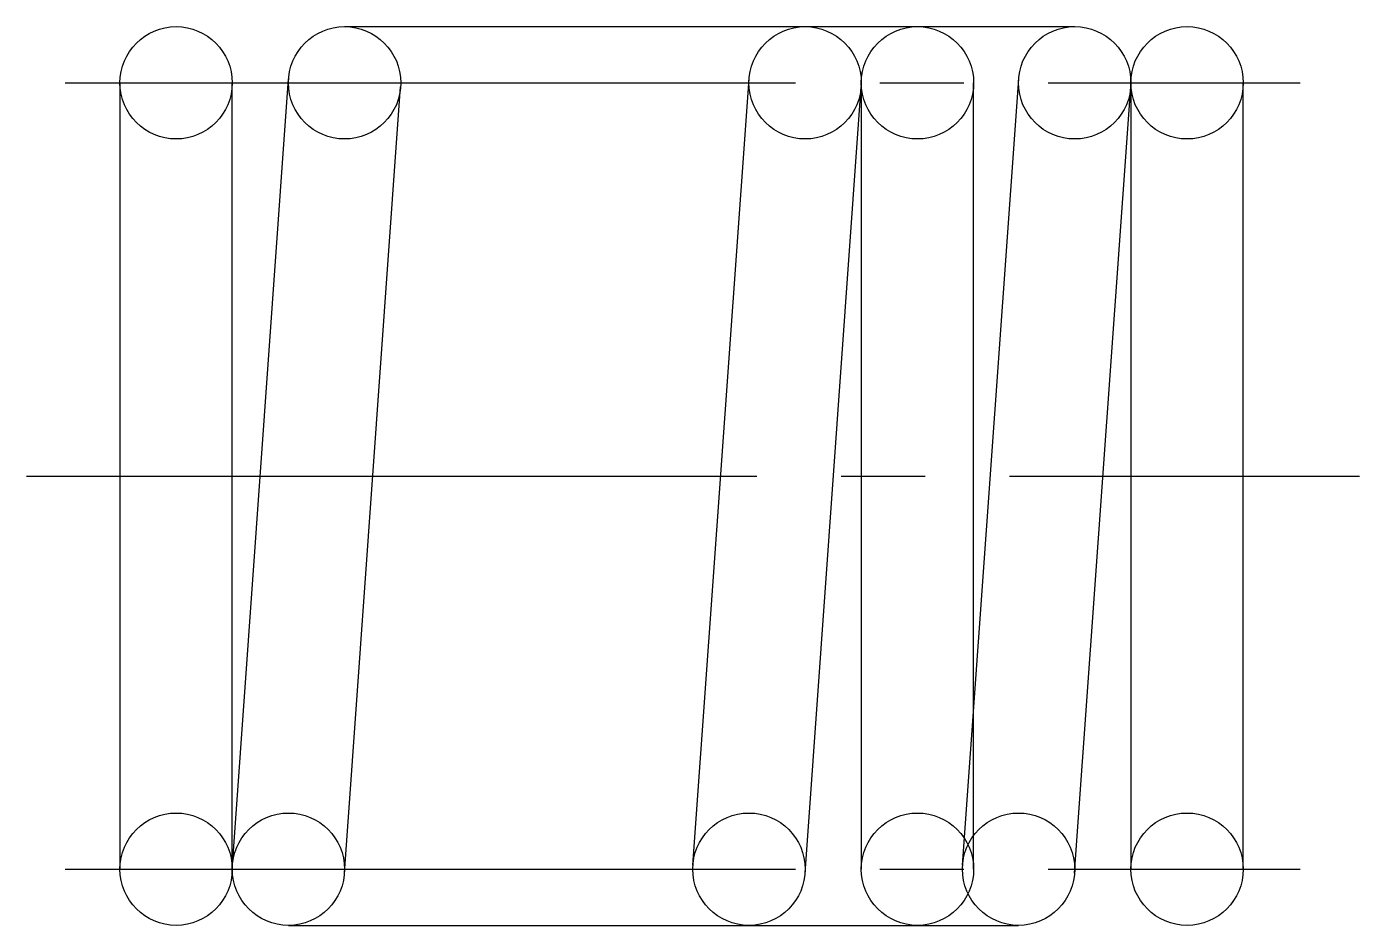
# Model space of a CAD drawing. Extents: x 2 to 31.8, y 2 to 23.1.
# Drawn here: x 25.9 to 31.83, y 19.08 to 23.08 of the extents above; entities outside this region: 2.
import ezdxf

# ---------------------------------------------------------------- set-up
doc = ezdxf.new("R2010")
doc.units = 0
doc.header["$LTSCALE"] = 0.25
doc.linetypes.add('CENTER', pattern=[17.5, 13, -1.5, 1.5, -1.5])
doc.linetypes.add('PHANTOM', pattern=[63.5, 31.75, -6.35, 6.35, -6.35, 6.35, -6.35])
doc.layers.get('0').update_dxf_attribs({"linetype": 'CONTINUOUS'})
doc.layers.add('CENTER', color=1, linetype='CENTER')

msp = doc.modelspace()

# ---------------------------------------------------------------- linework, layer by layer
at = {"color": 3, "linetype": 'PHANTOM'}
for p, q in [((27.317, 23.0825), (30.567, 23.0825)), ((28.8677, 19.3503), (29.1177, 22.8503)), ((29.3664, 19.3147), (29.6164, 22.8147)), ((29.617, 22.8325), (29.617, 19.3325)), ((30.117, 19.3325), (30.117, 22.8325)), ((27.067, 19.0825), (30.317, 19.0825))]:
    msp.add_line(p, q, dxfattribs=at)
at = {"color": 7}
for p, q in [((26.8177, 19.3503), (27.0677, 22.8503)), ((30.0677, 19.3503), (30.3177, 22.8503)), ((26.317, 22.8325), (26.317, 19.3325)), ((26.817, 19.3325), (26.817, 22.8325)), ((27.3164, 19.3147), (27.5664, 22.8147)), ((30.5664, 19.3147), (30.8164, 22.8147)), ((30.817, 22.8325), (30.817, 19.3325)), ((31.317, 19.3325), (31.317, 22.8325))]:
    msp.add_line(p, q, dxfattribs=at)
for p, q in [((28.9927, 21.1003), (28.9928, 21.1003)), ((28.9302, 20.2253), (28.9302, 20.2254))]:
    msp.add_line(p, q)
for centre in [(26.567, 22.8325), (27.317, 22.8325), (30.567, 22.8325), (31.067, 22.8325), (26.567, 19.3325), (27.067, 19.3325), (30.317, 19.3325), (31.067, 19.3325)]:
    msp.add_circle(centre, 0.25, dxfattribs=at)
at = {"color": 3, "linetype": 'PHANTOM'}
for centre in [(29.367, 22.8325), (29.867, 22.8325), (29.117, 19.3325), (29.867, 19.3325)]:
    msp.add_circle(centre, 0.25, dxfattribs=at)
at = {"layer": 'CENTER', "color": 1, "linetype": 'CENTER'}
for p, q in [((26.0739, 22.8325), (31.5708, 22.8325)), ((25.9018, 21.0825), (31.8339, 21.0825)), ((26.0739, 19.3325), (31.5708, 19.3325))]:
    msp.add_line(p, q, dxfattribs=at)

# ---------------------------------------------------------------- texts
for s, p in [('WB4-5', (2, 5)), ('WB04', (2, 2))]:
    msp.add_text(s, height=0.8).set_placement(p)

doc.saveas('drawing.dxf')
